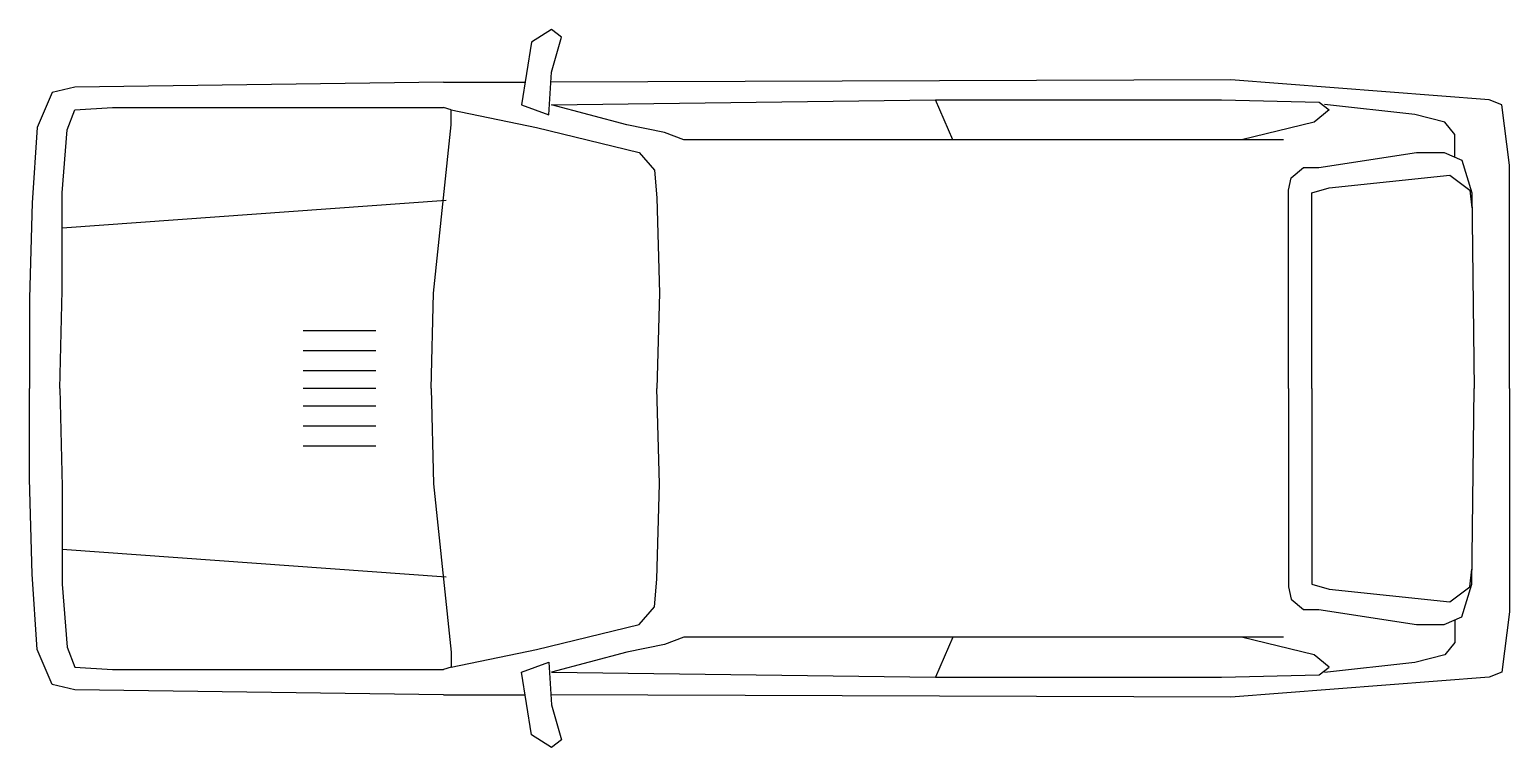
# Model space of a CAD drawing. Extents: x 31549 to 34602, y 77075 to 78556.
import ezdxf

# ---------------------------------------------------------------- set-up
doc = ezdxf.new("R2010")
doc.units = 0
doc.header["$LTSCALE"] = 32258
doc.header["$MEASUREMENT"] = 0
doc.layers.get('0').update_dxf_attribs({"linetype": 'CONTINUOUS'})

msp = doc.modelspace()

# ---------------------------------------------------------------- linework, layer by layer
at = {"linetype": 'CONTINUOUS'}
for p, q in [((32403.432, 78446.826), (32571.446, 78447.278)), ((33454.363, 78328.061), (33418.124, 78410.893)), ((31616.528, 78146.56), (32408.609, 78203.507)), ((32263.653, 77934.303), (32113.52, 77934.303)), ((32263.653, 77892.887), (32113.52, 77892.887)), ((32263.653, 77851.471), (32113.52, 77851.471)), ((32263.653, 77815.232), (32113.52, 77815.232)), ((32263.653, 77815.232), (32113.52, 77815.232)), ((32263.653, 77778.993), (32113.52, 77778.993)), ((32263.653, 77737.577), (32113.52, 77737.577)), ((32263.653, 77696.161), (32113.52, 77696.161)), ((31616.528, 77483.904), (32408.609, 77426.957)), ((33454.363, 77302.403), (33418.124, 77219.571)), ((32403.432, 77183.638), (32571.446, 77183.186))]:
    msp.add_line(p, q, dxfattribs=at)
at = {"linetype": 'CONTINUOUS', "flags": 128}
for points in [[(32620.866, 78379.525), (32626.043, 78467.534), (32646.751, 78540.012), (32626.043, 78555.543), (32584.627, 78529.658), (32563.919, 78400.233), (32620.866, 78379.525)], [(32403.432, 78446.826), (31642.413, 78436.472), (31595.82, 78426.118), (31564.758, 78353.64), (31554.404, 78198.33), (31549.227, 78001.604), (31549.227, 77815.232)], [(34602.478, 77815.232), (34602.478, 78275.985), (34586.947, 78400.233), (34561.062, 78410.587), (34027.831, 78452.003), (32624.843, 78447.132)], [(32626.043, 78400.233), (33418.124, 78410.893), (34008.302, 78410.893), (34210.205, 78405.716), (34230.913, 78390.185), (34199.851, 78364.3), (34049.718, 78328.061)], [(31611.351, 77815.232), (31616.528, 78017.135), (31616.528, 78219.038), (31626.882, 78348.463), (31642.413, 78389.879), (31720.068, 78395.056), (32403.432, 78395.056)], [(32377.547, 77815.232), (32382.724, 78011.958), (32403.432, 78208.684), (32418.963, 78358.817), (32418.963, 78389.879), (32403.432, 78395.056)], [(32418.963, 78389.879), (32594.981, 78353.64), (32807.238, 78301.87), (32838.3, 78265.631), (32843.477, 78208.684), (32848.654, 78011.958), (32843.477, 77815.232)], [(32859.008, 78343.286), (32781.353, 78358.817), (32626.043, 78400.233)], [(34490.084, 78292.352), (34490.084, 78338.945), (34469.376, 78364.83), (34407.252, 78380.361), (34220.88, 78401.069)], [(34136.527, 78328.061), (32899.224, 78328.061), (32859.008, 78343.286)], [(34146.902, 77815.232), (34146.902, 78224.215), (34152.079, 78250.1), (34177.964, 78270.808), (34209.026, 78270.808), (34410.929, 78301.87), (34467.876, 78301.87), (34504.115, 78286.339), (34524.823, 78219.038), (34530, 77815.232)], [(34194.674, 77815.232), (34194.674, 78156.914), (34194.674, 78219.038), (34230.913, 78229.392), (34479.409, 78255.277), (34520.825, 78224.215), (34525.221, 78187.966)], [(32403.432, 77183.638), (31642.413, 77193.992), (31595.82, 77204.346), (31564.758, 77276.824), (31554.404, 77432.134), (31549.227, 77628.86), (31549.227, 77815.232)], [(31611.351, 77815.232), (31616.528, 77613.329), (31616.528, 77411.426), (31626.882, 77282.001), (31642.413, 77240.585), (31720.068, 77235.408), (32403.432, 77235.408)], [(32377.547, 77815.232), (32382.724, 77618.506), (32403.432, 77421.78), (32418.963, 77271.647), (32418.963, 77240.585), (32403.432, 77235.408)], [(32418.963, 77240.585), (32594.981, 77276.824), (32807.238, 77328.594), (32838.3, 77364.833), (32843.477, 77421.78), (32848.654, 77618.506), (32843.477, 77815.232)], [(34602.478, 77815.232), (34602.478, 77354.479), (34586.947, 77230.231), (34561.062, 77219.877), (34027.831, 77178.461), (32624.843, 77183.332)], [(34146.902, 77815.232), (34146.902, 77406.249), (34152.079, 77380.364), (34177.964, 77359.656), (34209.026, 77359.656), (34410.929, 77328.594), (34467.876, 77328.594), (34504.115, 77344.125), (34524.823, 77411.426), (34530, 77815.232)], [(34194.674, 77815.232), (34194.674, 77473.55), (34194.674, 77411.426), (34230.913, 77401.072), (34479.409, 77375.187), (34520.825, 77406.249), (34525.221, 77442.498)], [(34490.084, 77338.112), (34490.084, 77291.519), (34469.376, 77265.634), (34407.252, 77250.103), (34220.88, 77229.395)], [(32626.043, 77230.231), (33418.124, 77219.571), (34008.302, 77219.571), (34210.205, 77224.748), (34230.913, 77240.279), (34199.851, 77266.164), (34049.718, 77302.403)], [(32859.008, 77287.178), (32781.353, 77271.647), (32626.043, 77230.231)], [(34136.527, 77302.403), (32899.224, 77302.403), (32859.008, 77287.178)], [(32620.866, 77250.939), (32626.043, 77162.93), (32646.751, 77090.452), (32626.043, 77074.921), (32584.627, 77100.806), (32563.919, 77230.231), (32620.866, 77250.939)]]:
    msp.add_lwpolyline(points, dxfattribs=at)

doc.saveas('drawing.dxf')
